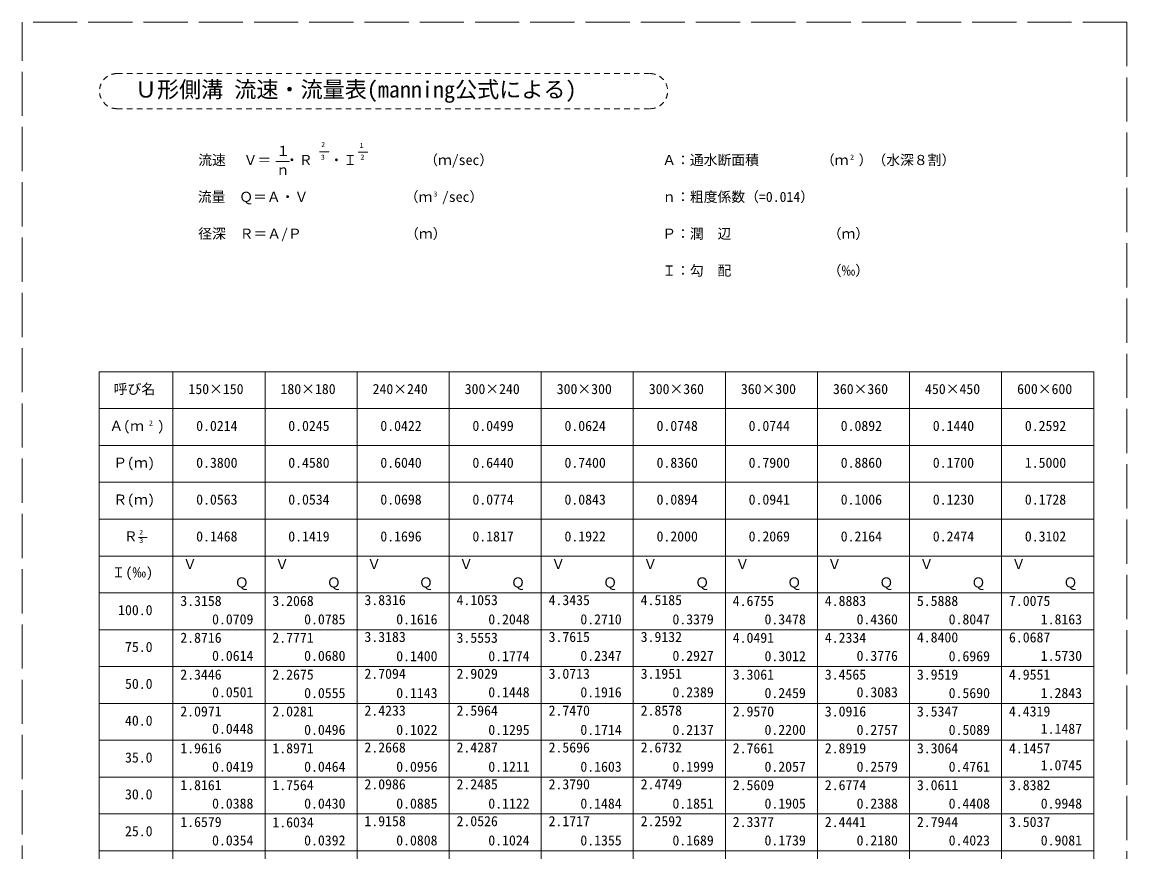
# Model space of a CAD drawing. Units: millimetres, scale not verified. Extents: x 2457 to 21956, y 3121 to 8731.
# Drawn here: x 15060 to 18060, y 5174 to 7426 of the extents above; entities that cross this region are included whole.
import ezdxf
from ezdxf.enums import TextEntityAlignment as Align

# ---------------------------------------------------------------- set-up
doc = ezdxf.new("R2010")
doc.units = ezdxf.units.MM
doc.header["$LTSCALE"] = 20
doc.linetypes.add('DASHED', pattern=[7.5, 6, -1.5])
doc.linetypes.add('USER1', pattern=[1.35, 0.75, -0.6])
doc.layers.add('(0-0)', color=7, linetype='Continuous', lineweight=13)
doc.layers.add('0_2', color=7, linetype='Continuous', lineweight=13)
doc.styles.add('ＭＳ ゴシック', font='')
doc.styles.get('ＭＳ ゴシック').set_extended_font_data('MS Gothic')

msp = doc.modelspace()

# ---------------------------------------------------------------- linework, layer by layer
at = {"layer": '(0-0)', "color": 3, "linetype": 'DASHED'}
for p, q in [((18059.64, 7425.82), (15059.89, 7425.82)), ((15059.89, 3121.14), (15059.89, 7425.82)), ((18059.64, 7425.82), (18059.64, 3121.14))]:
    msp.add_line(p, q, dxfattribs=at)
at = {"layer": '(0-0)', "color": 4, "linetype": 'USER1', "lineweight": 9}
for p, q in [((15317.7, 7286.18), (16764.98, 7286.18)), ((15317.7, 7190.83), (16764.98, 7190.83))]:
    msp.add_line(p, q, dxfattribs=at)
at = {"layer": '(0-0)'}
for p, q in [((15867.82, 7074.19), (15893.63, 7074.19)), ((15972.11, 7073.16), (15998.95, 7073.16)), ((15749.07, 7047.35), (15786.25, 7047.35)), ((15375.64, 6026.67), (15399.57, 6026.67))]:
    msp.add_line(p, q, dxfattribs=at)
at = {"layer": '(0-0)', "color": 6}
for p, q in [((15269.44, 6476.82), (17969.44, 6476.82)), ((15269.44, 6476.82), (15269.44, 3676.82)), ((17969.44, 6476.82), (17969.44, 3676.82)), ((15269.44, 5876.82), (17969.44, 5876.82)), ((15969.44, 5876.82), (15969.44, 5776.82)), ((15969.44, 5776.82), (16469.44, 5776.82)), ((16469.44, 5776.82), (16469.44, 5676.82)), ((16469.44, 5676.82), (17219.44, 5676.82)), ((17219.44, 5676.82), (17219.44, 5576.82)), ((17219.44, 5576.82), (17469.44, 5576.82)), ((17469.44, 5576.82), (17469.44, 5376.82)), ((17469.44, 5376.82), (17719.44, 5376.82)), ((17719.44, 5376.82), (17719.44, 5176.82)), ((17719.44, 5176.82), (17969.44, 5176.82))]:
    msp.add_line(p, q, dxfattribs=at)
at = {"layer": '(0-0)', "color": 4, "linetype": 'USER1', "lineweight": 9}
for centre, start, end in [((15317.7, 7238.5), 90, 270), ((16764.98, 7238.5), 270, 90)]:
    msp.add_arc(centre, 47.67, start, end, dxfattribs=at)
at = {"layer": '0_2'}
for p, q in [((15469.44, 6476.82), (15469.44, 3676.82)), ((15719.44, 6476.82), (15719.44, 3676.82)), ((15969.44, 6476.82), (15969.44, 3676.82)), ((16219.44, 6476.82), (16219.44, 3676.82)), ((16469.44, 6476.82), (16469.44, 3676.82)), ((16719.44, 6476.82), (16719.44, 3676.82)), ((16969.44, 6476.82), (16969.44, 3676.82)), ((17219.44, 6476.82), (17219.44, 3676.82)), ((17469.44, 6476.82), (17469.44, 3676.82)), ((17719.44, 6476.82), (17719.44, 3676.82)), ((15269.44, 6376.82), (17969.44, 6376.82)), ((15269.44, 6276.82), (17969.44, 6276.82)), ((15269.44, 6176.82), (17969.44, 6176.82)), ((15269.44, 6076.82), (17969.44, 6076.82)), ((15269.44, 5976.82), (17969.44, 5976.82)), ((15269.44, 5776.82), (17969.44, 5776.82)), ((15269.44, 5676.82), (17969.44, 5676.82)), ((15269.44, 5576.82), (17969.44, 5576.82)), ((15269.44, 5476.82), (17969.44, 5476.82)), ((15269.44, 5376.82), (17969.44, 5376.82)), ((15269.44, 5276.82), (17969.44, 5276.82)), ((15269.44, 5176.82), (17969.44, 5176.82))]:
    msp.add_line(p, q, dxfattribs=at)

# ---------------------------------------------------------------- texts
at = {"layer": '(0-0)', "style": 'ＭＳ ゴシック'}
for s, height, p in [('Ｕ形側溝 流速・流量表(manning公式による)', 43.99, (15366.04, 7207.86)), ('１', 27.49, (15750.11, 7054.41)), ('2', 13.75, (15871.95, 7082.45)), ('1', 13.75, (15976.24, 7080.39)), ('流速', 27.49, (15538.15, 7029.63)), ('Ｖ＝\u3000・Ｒ', 27.49, (15661.21, 7029.63)), ('3', 13.75, (15871.21, 7048.38)), ('・Ｉ', 27.49, (15894.46, 7029.63)), ('2', 13.75, (15978.46, 7048.38)), ('\u3000\u3000\u3000\u3000（ｍ/sec）', 27.49, (16001.71, 7029.63)), ('Ａ：通水断面積         （ｍ', 27.49, (16798.06, 7029.63)), ('2', 13.75, (17308.02, 7048.38)), ('）（水深８割）', 27.49, (17331.27, 7029.63)), ('ｎ', 27.49, (15749.07, 7002.78)), ('流量\u3000Ｑ＝Ａ・Ｖ              （ｍ', 27.49, (15537.02, 6929.63)), ('3', 13.75, (16176.57, 6948.38)), ('/sec）', 27.49, (16199.82, 6929.63)), ('ｎ：粗度係数（=0.014）\u3000', 27.49, (16798.06, 6929.67)), ('径深\u3000Ｒ＝Ａ/Ｐ               （ｍ）', 27.49, (15538.15, 6829.63)), ('Ｐ：潤\u3000辺              （ｍ）', 27.49, (16798.06, 6829.63)), ('Ｉ：勾\u3000配              （‰）', 27.49, (16798.06, 6729.63)), ('呼び名', 27.49, (15308.69, 6408.07)), ('150×150', 27.49, (15511.57, 6408.07)), ('180×180', 27.49, (15761.57, 6408.07)), ('240×240', 27.49, (16011.57, 6408.07)), ('300×240', 27.49, (16261.57, 6408.07)), ('300×300', 27.49, (16511.57, 6408.07)), ('300×360', 27.49, (16761.57, 6408.07)), ('360×300', 27.49, (17011.57, 6408.07)), ('360×360', 27.49, (17261.57, 6408.07)), ('450×450', 27.49, (17511.57, 6408.07)), ('600×600', 27.49, (17761.57, 6408.07)), ('Ａ(ｍ', 27.49, (15297.07, 6308.07)), ('2', 13.75, (15404.32, 6326.82)), (')', 27.49, (15427.57, 6308.07)), ('0.0214', 27.49, (15532.57, 6308.07)), ('0.0245', 27.49, (15782.57, 6308.07)), ('0.0422', 27.49, (16032.57, 6308.07)), ('0.0499', 27.49, (16282.57, 6308.07)), ('0.0624', 27.49, (16532.57, 6308.07)), ('0.0748', 27.49, (16782.57, 6308.07)), ('0.0744', 27.49, (17032.57, 6308.07)), ('0.0892', 27.49, (17282.57, 6308.07)), ('0.1440', 27.49, (17532.57, 6308.07)), ('0.2592', 27.49, (17782.57, 6308.07)), ('Ｐ(ｍ)', 27.49, (15307.57, 6208.07)), ('0.3800', 27.49, (15532.57, 6208.07)), ('0.4580', 27.49, (15782.57, 6208.07)), ('0.6040', 27.49, (16032.57, 6208.07)), ('0.6440', 27.49, (16282.57, 6208.07)), ('0.7400', 27.49, (16532.57, 6208.07)), ('0.8360', 27.49, (16782.57, 6208.07)), ('0.7900', 27.49, (17032.57, 6208.07)), ('0.8860', 27.49, (17282.57, 6208.07)), ('0.1700', 27.49, (17532.57, 6208.07)), ('1.5000', 27.49, (17782.57, 6208.07)), ('Ｒ(ｍ)', 27.49, (15307.57, 6108.07)), ('0.0563', 27.49, (15532.57, 6108.07)), ('0.0534', 27.49, (15782.57, 6108.07)), ('0.0698', 27.49, (16032.57, 6108.07)), ('0.0774', 27.49, (16282.57, 6108.07)), ('0.0843', 27.49, (16532.57, 6108.07)), ('0.0894', 27.49, (16782.57, 6108.07)), ('0.0941', 27.49, (17032.57, 6108.07)), ('0.1006', 27.49, (17282.57, 6108.07)), ('0.1230', 27.49, (17532.57, 6108.07)), ('0.1728', 27.49, (17782.57, 6108.07)), ('Ｒ', 27.49, (15336.15, 6008.2)), ('2', 13.75, (15377.87, 6030.19)), ('0.1468', 27.49, (15532.57, 6008.07)), ('0.1419', 27.49, (15782.57, 6008.07)), ('0.1696', 27.49, (16032.57, 6008.07)), ('0.1817', 27.49, (16282.57, 6008.07)), ('0.1922', 27.49, (16532.57, 6008.07)), ('0.2000', 27.49, (16782.57, 6008.07)), ('0.2069', 27.49, (17032.57, 6008.07)), ('0.2164', 27.49, (17282.57, 6008.07)), ('0.2474', 27.49, (17532.57, 6008.07)), ('0.3102', 27.49, (17782.57, 6008.07)), ('3', 13.75, (15378.15, 6008.2)), ('Ｉ(‰)', 27.49, (15302.92, 5910.3)), ('Ｖ', 27.49, (15496.77, 5933.07)), ('Ｖ', 27.49, (15746.77, 5933.07)), ('Ｖ', 27.49, (15996.77, 5933.07)), ('Ｖ', 27.49, (16246.77, 5933.07)), ('Ｖ', 27.49, (16496.77, 5933.07)), ('Ｖ', 27.49, (16746.77, 5933.07)), ('Ｖ', 27.49, (16996.77, 5933.07)), ('Ｖ', 27.49, (17246.77, 5933.07)), ('Ｖ', 27.49, (17496.77, 5933.07)), ('Ｖ', 27.49, (17746.77, 5933.07)), ('Ｑ', 27.49, (15637.68, 5883.07)), ('Ｑ', 27.49, (15887.68, 5883.07)), ('Ｑ', 27.49, (16137.68, 5883.07)), ('Ｑ', 27.49, (16387.68, 5883.07)), ('Ｑ', 27.49, (16637.68, 5883.07)), ('Ｑ', 27.49, (16887.68, 5883.07)), ('Ｑ', 27.49, (17137.68, 5883.07)), ('Ｑ', 27.49, (17387.68, 5883.07)), ('Ｑ', 27.49, (17637.68, 5883.07)), ('Ｑ', 27.49, (17887.68, 5883.07)), ('3.3158', 27.49, (15489.44, 5833.07)), ('3.2068', 27.49, (15739.44, 5833.07)), ('3.8316', 27.49, (15989.44, 5835.32)), ('4.1053', 27.49, (16239.44, 5835.32)), ('4.3435', 27.49, (16489.44, 5835.32)), ('4.5185', 27.49, (16739.44, 5835.32)), ('4.6755', 27.49, (16989.44, 5833.07)), ('4.8883', 27.49, (17239.44, 5833.07)), ('5.5888', 27.49, (17489.44, 5833.07)), ('7.0075', 27.49, (17739.44, 5833.07)), ('100.0', 27.49, (15320.64, 5808.07)), ('0.0709', 27.49, (15575.69, 5783.07)), ('0.0785', 27.49, (15825.69, 5783.07)), ('0.1616', 27.49, (16075.69, 5783.07)), ('0.2048', 27.49, (16325.69, 5783.07)), ('0.2710', 27.49, (16575.69, 5783.07)), ('0.3379', 27.49, (16825.69, 5783.07)), ('0.3478', 27.49, (17075.69, 5783.07)), ('0.4360', 27.49, (17325.69, 5783.07)), ('0.8047', 27.49, (17575.69, 5783.07)), ('1.8163', 27.49, (17825.69, 5783.07)), ('2.8716', 27.49, (15489.44, 5733.07)), ('2.7771', 27.49, (15739.44, 5733.07)), ('3.3183', 27.49, (15989.44, 5735.32)), ('3.5553', 27.49, (16239.44, 5733.07)), ('3.7615', 27.49, (16489.44, 5735.32)), ('3.9132', 27.49, (16739.44, 5735.32)), ('4.0491', 27.49, (16989.44, 5733.07)), ('4.2334', 27.49, (17239.44, 5733.07)), ('4.8400', 27.49, (17489.44, 5734.07)), ('6.0687', 27.49, (17739.44, 5734.07)), (' 75.0', 27.49, (15320.64, 5708.07)), ('0.0614', 27.49, (15575.69, 5684.07)), ('0.0680', 27.49, (15825.69, 5684.07)), ('0.1400', 27.49, (16075.69, 5683.07)), ('0.1774', 27.49, (16325.69, 5683.07)), ('0.2347', 27.49, (16575.69, 5684.07)), ('0.2927', 27.49, (16825.69, 5684.07)), ('0.3012', 27.49, (17075.69, 5683.07)), ('0.3776', 27.49, (17325.69, 5684.07)), ('0.6969', 27.49, (17575.69, 5683.07)), ('1.5730', 27.49, (17825.69, 5684.07)), ('2.7094', 27.49, (15989.44, 5635.32)), ('2.9029', 27.49, (16239.44, 5635.32)), ('3.0713', 27.49, (16489.44, 5635.32)), ('3.1951', 27.49, (16739.44, 5635.32)), (' 50.0', 27.49, (15320.64, 5608.07)), ('2.3446', 27.49, (15489.44, 5633.07)), ('2.2675', 27.49, (15739.44, 5633.07)), ('3.3061', 27.49, (16989.44, 5633.07)), ('3.4565', 27.49, (17239.44, 5633.07)), ('3.9519', 27.49, (17489.44, 5633.07)), ('4.9551', 27.49, (17739.44, 5633.07)), ('0.0501', 27.49, (15575.69, 5585.07)), ('0.0555', 27.49, (15825.69, 5583.07)), ('0.1143', 27.49, (16075.69, 5583.07)), ('0.1448', 27.49, (16325.69, 5585.07)), ('0.1916', 27.49, (16575.69, 5585.07)), ('0.2389', 27.49, (16825.69, 5585.07)), ('0.2459', 27.49, (17075.69, 5583.07)), ('0.3083', 27.49, (17325.69, 5585.07)), ('0.5690', 27.49, (17575.69, 5583.07)), ('1.2843', 27.49, (17825.69, 5583.07)), ('2.0971', 27.49, (15489.44, 5533.07)), ('2.0281', 27.49, (15739.44, 5533.07)), ('2.4233', 27.49, (15989.44, 5535.32)), ('2.5964', 27.49, (16239.44, 5535.32)), ('2.7470', 27.49, (16489.44, 5535.32)), ('2.8578', 27.49, (16739.44, 5535.32)), ('2.9570', 27.49, (16989.44, 5533.07)), ('3.0916', 27.49, (17239.44, 5533.07)), ('3.5347', 27.49, (17489.44, 5533.07)), ('4.4319', 27.49, (17739.44, 5533.07)), (' 40.0', 27.49, (15320.64, 5508.07)), ('0.0448', 27.49, (15575.69, 5486.07)), ('1.1487', 27.49, (17825.69, 5486.07)), ('0.0496', 27.49, (15825.69, 5483.07)), ('0.1022', 27.49, (16075.69, 5483.07)), ('0.1295', 27.49, (16325.69, 5483.07)), ('0.1714', 27.49, (16575.69, 5483.07)), ('0.2137', 27.49, (16825.69, 5483.07)), ('0.2200', 27.49, (17075.69, 5483.07)), ('0.2757', 27.49, (17325.69, 5483.07)), ('0.5089', 27.49, (17575.69, 5483.07)), ('1.9616', 27.49, (15489.44, 5433.07)), ('1.8971', 27.49, (15739.44, 5433.07)), ('2.2668', 27.49, (15989.44, 5435.32)), ('2.4287', 27.49, (16239.44, 5435.32)), ('2.5696', 27.49, (16489.44, 5435.32)), ('2.6732', 27.49, (16739.44, 5435.32)), ('2.7661', 27.49, (16989.44, 5433.07)), ('2.8919', 27.49, (17239.44, 5433.07)), ('3.3064', 27.49, (17489.44, 5433.07)), ('4.1457', 27.49, (17739.44, 5433.07)), (' 35.0', 27.49, (15320.64, 5408.07)), ('0.0419', 27.49, (15575.69, 5383.07)), ('0.0464', 27.49, (15825.69, 5383.07)), ('0.0956', 27.49, (16075.69, 5383.07)), ('0.1211', 27.49, (16325.69, 5383.07)), ('0.1603', 27.49, (16575.69, 5383.07)), ('0.1999', 27.49, (16825.69, 5383.07)), ('0.2057', 27.49, (17075.69, 5383.07)), ('0.2579', 27.49, (17325.69, 5383.07)), ('0.4761', 27.49, (17575.69, 5383.07)), ('1.0745', 27.49, (17825.69, 5387.07)), ('2.0986', 27.49, (15989.44, 5335.32)), ('2.2485', 27.49, (16239.44, 5335.32)), ('2.3790', 27.49, (16489.44, 5335.32)), ('2.4749', 27.49, (16739.44, 5335.32)), (' 30.0', 27.49, (15320.64, 5308.07)), ('1.8161', 27.49, (15489.44, 5333.07)), ('1.7564', 27.49, (15739.44, 5333.07)), ('2.5609', 27.49, (16989.44, 5333.07)), ('2.6774', 27.49, (17239.44, 5333.07)), ('3.0611', 27.49, (17489.44, 5333.07)), ('3.8382', 27.49, (17739.44, 5333.07)), ('0.0388', 27.49, (15575.69, 5283.07)), ('0.0430', 27.49, (15825.69, 5283.07)), ('0.0885', 27.49, (16075.69, 5283.07)), ('0.1122', 27.49, (16325.69, 5283.07)), ('0.1484', 27.49, (16575.69, 5283.07)), ('0.1851', 27.49, (16825.69, 5283.07)), ('0.1905', 27.49, (17075.69, 5283.07)), ('0.2388', 27.49, (17325.69, 5283.07)), ('0.4408', 27.49, (17575.69, 5283.07)), ('0.9948', 27.49, (17825.69, 5283.07)), ('1.6579', 27.49, (15489.44, 5233.07)), ('1.6034', 27.49, (15739.44, 5232.07)), ('1.9158', 27.49, (15989.44, 5235.32)), ('2.0526', 27.49, (16239.44, 5235.32)), ('2.1717', 27.49, (16489.44, 5235.32)), ('2.2592', 27.49, (16739.44, 5235.32)), ('2.3377', 27.49, (16989.44, 5233.07)), ('2.4441', 27.49, (17239.44, 5233.07)), ('2.7944', 27.49, (17489.44, 5233.07)), ('3.5037', 27.49, (17739.44, 5233.07)), (' 25.0', 27.49, (15320.64, 5208.07)), ('0.0354', 27.49, (15575.69, 5183.07)), ('0.0392', 27.49, (15825.69, 5183.07)), ('0.0808', 27.49, (16075.69, 5183.07)), ('0.1024', 27.49, (16325.69, 5183.07)), ('0.1355', 27.49, (16575.69, 5183.07)), ('0.1689', 27.49, (16825.69, 5183.07)), ('0.1739', 27.49, (17075.69, 5183.07)), ('0.2180', 27.49, (17325.69, 5183.07)), ('0.4023', 27.49, (17575.69, 5183.07)), ('0.9081', 27.49, (17825.69, 5183.07))]:
    msp.add_text(s, height=height, dxfattribs=at).set_placement(p, align=Align.BOTTOM_LEFT)

doc.saveas('drawing.dxf')
